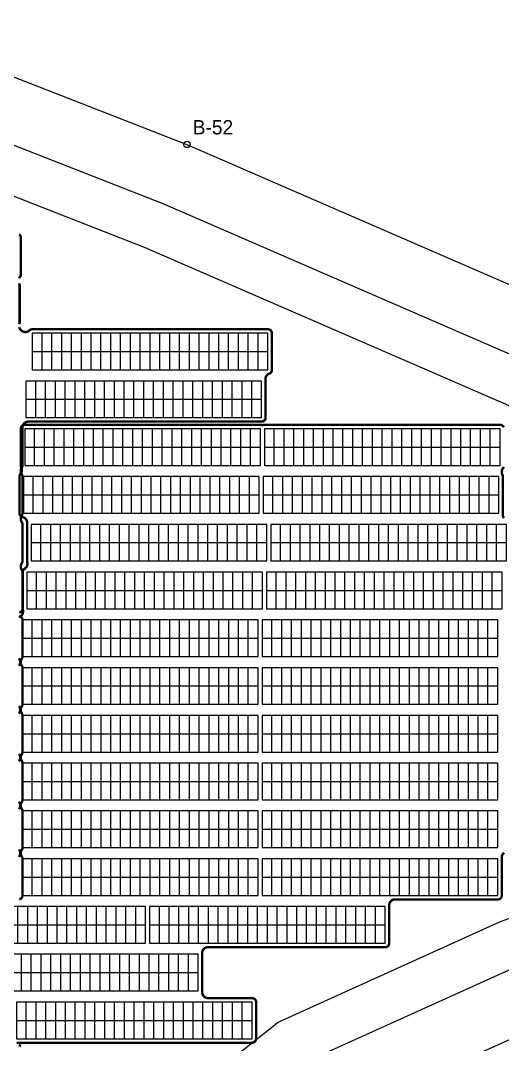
# Model space of a CAD drawing. Header units: metres. Extents: x 506600 to 507847, y 1937327 to 1938046.
# Drawn here: x 507039.7 to 507100.2, y 1937776.1 to 1937904.7 of the extents above; entities that cross this region are included whole.
import ezdxf
from ezdxf.enums import TextEntityAlignment as Align

# ---------------------------------------------------------------- set-up
doc = ezdxf.new("R2010")
doc.units = ezdxf.units.M
for name, color, linetype in [('BOUNDARY', 7, 'Continuous'), ('BOUNDARY_POINTS', 7, 'Continuous'), ('GROUP_BOUNDARY', 1, 'Continuous'), ('MODULES', 5, 'Continuous'), ('PV_TABLES', 3, 'Continuous'), ('SERVICE_ROAD', 1, 'Continuous')]:
    doc.layers.add(name, color=color, linetype=linetype)

# ---------------------------------------------------------------- blocks, each defined once
blk = doc.blocks.new('PV_TABLE_2x24')
at = {"layer": 'MODULES'}
for p, q in [((1.23333, 0), (1.23333, 4.6)), ((2.46666, 0), (2.46666, 4.6)), ((3.69999, 0), (3.69999, 4.6)), ((4.93332, 0), (4.93332, 4.6)), ((6.16665, 0), (6.16665, 4.6)), ((7.39998, 0), (7.39998, 4.6)), ((8.63331, 0), (8.63331, 4.6)), ((9.86664, 0), (9.86664, 4.6)), ((11.09997, 0), (11.09997, 4.6)), ((12.3333, 0), (12.3333, 4.6)), ((13.56663, 0), (13.56663, 4.6)), ((14.79996, 0), (14.79996, 4.6)), ((16.03329, 0), (16.03329, 4.6)), ((17.26662, 0), (17.26662, 4.6)), ((18.49995, 0), (18.49995, 4.6)), ((19.73328, 0), (19.73328, 4.6)), ((20.96661, 0), (20.96661, 4.6)), ((22.19994, 0), (22.19994, 4.6)), ((23.43327, 0), (23.43327, 4.6)), ((24.6666, 0), (24.6666, 4.6)), ((25.89993, 0), (25.89993, 4.6)), ((27.13326, 0), (27.13326, 4.6)), ((28.36659, 0), (28.36659, 4.6)), ((0, 2.3), (29.59992, 2.3))]:
    blk.add_line(p, q, dxfattribs=at)
blk.add_lwpolyline([(0, 0), (29.59992, 0), (29.59992, 4.6), (0, 4.6)], close=True, dxfattribs=at)

msp = doc.modelspace()

# ---------------------------------------------------------------- linework, layer by layer
at = {"layer": 'BOUNDARY'}
for points in [[(506795.72, 1937983.08), (506959.58, 1937926.67), (507010.46, 1937908.72), (507060.57, 1937889.13), (507136.15, 1937856.32)], [(507105.21, 1937778.56), (507079.37, 1937766.87), (507074.82, 1937763.26), (507072.87, 1937760.35), (507071.19, 1937754.45), (507071.11, 1937748.81), (507073.01, 1937742.89), (507075.59, 1937737.19), (507085.91, 1937709.3), (507094.86, 1937690.16), (507072.47, 1937672.88), (507026.83, 1937715.86), (506990.82, 1937747.57), (506957.38, 1937777.25), (506950.66, 1937783.84), (506892.29, 1937821.39), (506786.69, 1937883.24)]]:
    msp.add_lwpolyline(points, dxfattribs=at)
at = {"layer": 'BOUNDARY_POINTS'}
msp.add_circle((507060.57, 1937889.13), 0.4, dxfattribs=at)
at = {"layer": 'GROUP_BOUNDARY', "color": 242, "lineweight": 211, "true_color": 0xdc143c, "const_width": 0.3}
for points in [[(507039.49, 1937877.83), (507039.53, 1937877.81), (507039.57, 1937877.77), (507039.6, 1937877.74), (507039.63, 1937877.7), (507039.66, 1937877.65), (507039.68, 1937877.61), (507039.69, 1937877.56), (507039.71, 1937877.52), (507039.71, 1937877.47), (507039.72, 1937877.4), (507039.72, 1937872.84), (507039.71, 1937872.77), (507039.71, 1937872.72), (507039.69, 1937872.67), (507039.68, 1937872.63), (507039.66, 1937872.58), (507039.63, 1937872.54), (507039.6, 1937872.49), (507039.56, 1937872.45), (507039.52, 1937872.39), (507039.49, 1937872.33)], [(507039.49, 1937871.69), (507039.52, 1937871.61), (507039.54, 1937871.56), (507039.55, 1937871.52), (507039.56, 1937871.47), (507039.56, 1937871.4), (507039.56, 1937866.84), (507039.56, 1937866.77), (507039.55, 1937866.72), (507039.54, 1937866.67), (507039.52, 1937866.62), (507039.5, 1937866.55)], [(507039.5, 1937866.18), (507039.52, 1937866.11), (507039.55, 1937866.05), (507039.58, 1937865.98), (507039.62, 1937865.92), (507039.67, 1937865.86), (507039.72, 1937865.81), (507039.77, 1937865.77), (507039.83, 1937865.72), (507039.89, 1937865.68), (507039.96, 1937865.64), (507040.02, 1937865.62), (507040.09, 1937865.59), (507040.17, 1937865.58), (507040.24, 1937865.57), (507040.31, 1937865.57), (507040.39, 1937865.58), (507040.46, 1937865.59), (507040.53, 1937865.62), (507040.6, 1937865.64), (507040.66, 1937865.68), (507040.72, 1937865.72), (507040.78, 1937865.77), (507040.82, 1937865.81), (507040.86, 1937865.83), (507040.91, 1937865.86), (507040.95, 1937865.88), (507041, 1937865.9), (507041.04, 1937865.91), (507041.09, 1937865.92), (507041.16, 1937865.92), (507070.72, 1937865.92), (507070.79, 1937865.92), (507070.84, 1937865.91), (507070.89, 1937865.9), (507070.93, 1937865.88), (507070.98, 1937865.86), (507071.02, 1937865.83), (507071.06, 1937865.81), (507071.09, 1937865.77), (507071.13, 1937865.74), (507071.16, 1937865.7), (507071.18, 1937865.65), (507071.2, 1937865.61), (507071.22, 1937865.56), (507071.23, 1937865.52), (507071.24, 1937865.47), (507071.24, 1937865.4), (507071.24, 1937860.84), (507071.24, 1937860.77), (507071.23, 1937860.72), (507071.22, 1937860.67), (507071.2, 1937860.63), (507071.18, 1937860.58), (507071.16, 1937860.54), (507071.13, 1937860.5), (507071.09, 1937860.47), (507071.06, 1937860.43), (507071.02, 1937860.4), (507070.98, 1937860.38), (507070.93, 1937860.36), (507070.93, 1937860.36), (507070.86, 1937860.33), (507070.79, 1937860.29), (507070.73, 1937860.25), (507070.68, 1937860.21), (507070.62, 1937860.15), (507070.58, 1937860.1), (507070.54, 1937860.04), (507070.5, 1937859.97), (507070.47, 1937859.9), (507070.45, 1937859.83), (507070.44, 1937859.76), (507070.43, 1937859.69), (507070.43, 1937859.61), (507070.44, 1937859.54), (507070.45, 1937859.47), (507070.45, 1937859.4), (507070.45, 1937854.84), (507070.45, 1937854.77), (507070.44, 1937854.72), (507070.43, 1937854.67), (507070.41, 1937854.63), (507070.39, 1937854.58), (507070.37, 1937854.54), (507070.34, 1937854.5), (507070.3, 1937854.47), (507070.27, 1937854.43), (507070.23, 1937854.4), (507070.19, 1937854.38), (507070.14, 1937854.36), (507070.1, 1937854.34), (507070.05, 1937854.33), (507070, 1937854.32), (507069.93, 1937854.32), (507040.65, 1937854.32), (507040.58, 1937854.32), (507040.5, 1937854.3), (507040.43, 1937854.29), (507040.36, 1937854.26), (507040.29, 1937854.23), (507040.22, 1937854.19), (507040.16, 1937854.14), (507040.11, 1937854.09), (507040.06, 1937854.03), (507040.02, 1937853.97), (507039.98, 1937853.9), (507039.95, 1937853.83), (507039.93, 1937853.76), (507039.91, 1937853.69), (507039.9, 1937853.61), (507039.9, 1937853.53), (507039.91, 1937853.48), (507039.91, 1937853.4), (507039.91, 1937848.84), (507039.91, 1937848.77), (507039.9, 1937848.72), (507039.89, 1937848.67), (507039.87, 1937848.63), (507039.85, 1937848.58), (507039.81, 1937848.52), (507039.8, 1937848.5), (507039.77, 1937848.44), (507039.74, 1937848.37), (507039.72, 1937848.3), (507039.71, 1937848.23), (507039.7, 1937848.15), (507039.7, 1937848.08), (507039.71, 1937848.01), (507039.72, 1937847.93), (507039.74, 1937847.86), (507039.77, 1937847.8), (507039.81, 1937847.73), (507039.85, 1937847.65), (507039.87, 1937847.61), (507039.89, 1937847.56), (507039.9, 1937847.52), (507039.91, 1937847.47), (507039.91, 1937847.4), (507039.91, 1937842.84), (507039.91, 1937842.77), (507039.9, 1937842.72), (507039.89, 1937842.67), (507039.87, 1937842.63), (507039.85, 1937842.58), (507039.81, 1937842.52), (507039.8, 1937842.5), (507039.77, 1937842.44), (507039.74, 1937842.37), (507039.72, 1937842.3), (507039.71, 1937842.23), (507039.7, 1937842.15), (507039.7, 1937842.08), (507039.71, 1937842.01), (507039.72, 1937841.93), (507039.74, 1937841.86), (507039.77, 1937841.8), (507039.81, 1937841.73), (507039.85, 1937841.65), (507039.87, 1937841.61), (507039.89, 1937841.56), (507039.9, 1937841.52), (507039.91, 1937841.47), (507039.91, 1937841.4), (507039.91, 1937836.84), (507039.91, 1937836.77), (507039.9, 1937836.72), (507039.89, 1937836.67), (507039.87, 1937836.63), (507039.85, 1937836.58), (507039.81, 1937836.52), (507039.8, 1937836.5), (507039.77, 1937836.44), (507039.74, 1937836.37), (507039.72, 1937836.3), (507039.71, 1937836.23), (507039.7, 1937836.15), (507039.7, 1937836.08), (507039.71, 1937836.01), (507039.72, 1937835.93), (507039.74, 1937835.86), (507039.77, 1937835.8), (507039.81, 1937835.73), (507039.85, 1937835.65), (507039.87, 1937835.61), (507039.89, 1937835.56), (507039.9, 1937835.52), (507039.91, 1937835.47), (507039.91, 1937835.4), (507039.91, 1937830.84), (507039.91, 1937830.77), (507039.9, 1937830.72), (507039.89, 1937830.67), (507039.87, 1937830.63), (507039.85, 1937830.58), (507039.83, 1937830.54), (507039.8, 1937830.5), (507039.77, 1937830.47), (507039.73, 1937830.43), (507039.69, 1937830.4), (507039.65, 1937830.38), (507039.6, 1937830.36), (507039.56, 1937830.34), (507039.51, 1937830.33)], [(507039.5, 1937829.7), (507039.53, 1937829.74), (507039.56, 1937829.77), (507039.6, 1937829.81), (507039.64, 1937829.84), (507039.69, 1937829.87), (507039.75, 1937829.92), (507039.8, 1937829.97), (507039.85, 1937830.03), (507039.89, 1937830.09), (507039.92, 1937830.16), (507039.95, 1937830.22), (507039.97, 1937830.29), (507039.99, 1937830.37), (507040, 1937830.44), (507040, 1937830.51), (507039.99, 1937830.59), (507039.97, 1937830.66), (507039.96, 1937830.72), (507039.95, 1937830.77), (507039.95, 1937830.84), (507039.95, 1937835.4), (507039.95, 1937835.47), (507039.96, 1937835.52), (507039.97, 1937835.56), (507039.99, 1937835.61), (507040.01, 1937835.65), (507040.03, 1937835.7), (507040.06, 1937835.74), (507040.09, 1937835.77), (507040.13, 1937835.81), (507040.17, 1937835.83), (507040.17, 1937835.83), (507040.23, 1937835.88), (507040.29, 1937835.92), (507040.34, 1937835.97), (507040.39, 1937836.03), (507040.43, 1937836.09), (507040.46, 1937836.16), (507040.49, 1937836.23), (507040.51, 1937836.3), (507040.53, 1937836.37), (507040.53, 1937836.44), (507040.53, 1937836.51), (507040.53, 1937836.59), (507040.51, 1937836.66), (507040.5, 1937836.72), (507040.49, 1937836.77), (507040.49, 1937836.84), (507040.49, 1937841.4), (507040.49, 1937841.47), (507040.49, 1937841.49), (507040.5, 1937841.57), (507040.5, 1937841.64), (507040.49, 1937841.72), (507040.48, 1937841.79), (507040.46, 1937841.86), (507040.43, 1937841.93), (507040.4, 1937841.99), (507040.35, 1937842.05), (507040.31, 1937842.11), (507040.26, 1937842.16), (507040.2, 1937842.21), (507040.14, 1937842.25), (507040.07, 1937842.28), (507040, 1937842.31), (507039.93, 1937842.33), (507039.9, 1937842.34), (507039.85, 1937842.36), (507039.81, 1937842.38), (507039.76, 1937842.4), (507039.73, 1937842.43), (507039.69, 1937842.47), (507039.66, 1937842.5), (507039.63, 1937842.54), (507039.6, 1937842.58), (507039.58, 1937842.63), (507039.56, 1937842.67), (507039.55, 1937842.72), (507039.55, 1937842.77), (507039.54, 1937842.84), (507039.54, 1937847.4), (507039.55, 1937847.47), (507039.55, 1937847.52), (507039.56, 1937847.56), (507039.58, 1937847.61), (507039.6, 1937847.65), (507039.63, 1937847.7), (507039.66, 1937847.74), (507039.7, 1937847.79), (507039.74, 1937847.85), (507039.77, 1937847.91), (507039.8, 1937847.98), (507039.82, 1937848.05), (507039.84, 1937848.12), (507039.84, 1937848.2), (507039.84, 1937848.27), (507039.84, 1937848.34), (507039.82, 1937848.41), (507039.8, 1937848.48), (507039.77, 1937848.55), (507039.74, 1937848.63), (507039.72, 1937848.67), (507039.71, 1937848.72), (507039.7, 1937848.77), (507039.7, 1937848.84), (507039.7, 1937853.4), (507039.7, 1937853.47), (507039.71, 1937853.52), (507039.72, 1937853.56), (507039.74, 1937853.61), (507039.76, 1937853.65), (507039.78, 1937853.7), (507039.81, 1937853.74), (507039.84, 1937853.77), (507039.88, 1937853.81), (507039.92, 1937853.83), (507039.96, 1937853.86), (507040.01, 1937853.88), (507040.05, 1937853.9), (507040.1, 1937853.91), (507040.15, 1937853.92), (507040.22, 1937853.92), (507069.78, 1937853.92), (507069.85, 1937853.92), (507069.93, 1937853.9), (507069.94, 1937853.9), (507070.01, 1937853.89), (507070.09, 1937853.89), (507070.16, 1937853.9), (507070.25, 1937853.92), (507070.32, 1937853.92), (507099.88, 1937853.92), (507099.95, 1937853.92), (507099.99, 1937853.91), (507100.04, 1937853.9), (507100.09, 1937853.88), (507100.13, 1937853.86), (507100.17, 1937853.83), (507100.21, 1937853.81), (507100.25, 1937853.77), (507100.28, 1937853.74), (507100.31, 1937853.7), (507100.34, 1937853.65), (507100.36, 1937853.61)], [(507100.36, 1937848.63), (507100.34, 1937848.58), (507100.31, 1937848.54), (507100.28, 1937848.49), (507100.24, 1937848.45), (507100.2, 1937848.39), (507100.17, 1937848.33), (507100.14, 1937848.26), (507100.12, 1937848.19), (507100.1, 1937848.12), (507100.1, 1937848.04), (507100.1, 1937847.97), (507100.1, 1937847.9), (507100.12, 1937847.82), (507100.14, 1937847.75), (507100.17, 1937847.69), (507100.2, 1937847.61), (507100.22, 1937847.56), (507100.23, 1937847.52), (507100.24, 1937847.47), (507100.24, 1937847.4), (507100.24, 1937842.84), (507100.24, 1937842.77), (507100.24, 1937842.76), (507100.23, 1937842.69), (507100.23, 1937842.61), (507100.24, 1937842.54), (507100.25, 1937842.47), (507100.27, 1937842.4), (507100.3, 1937842.33), (507100.34, 1937842.27), (507100.38, 1937842.2)], [(507039.47, 1937823.65), (507039.51, 1937823.72), (507039.52, 1937823.73), (507039.56, 1937823.8), (507039.58, 1937823.87), (507039.6, 1937823.94), (507039.62, 1937824.01), (507039.63, 1937824.08), (507039.63, 1937824.16), (507039.62, 1937824.23), (507039.6, 1937824.3), (507039.58, 1937824.38), (507039.55, 1937824.44), (507039.52, 1937824.51), (507039.47, 1937824.59)], [(507039.47, 1937817.65), (507039.51, 1937817.72), (507039.52, 1937817.73), (507039.56, 1937817.8), (507039.58, 1937817.87), (507039.6, 1937817.94), (507039.62, 1937818.01), (507039.63, 1937818.08), (507039.63, 1937818.16), (507039.62, 1937818.23), (507039.6, 1937818.3), (507039.58, 1937818.38), (507039.55, 1937818.44), (507039.52, 1937818.51), (507039.47, 1937818.59)], [(507039.47, 1937811.65), (507039.51, 1937811.72), (507039.52, 1937811.73), (507039.56, 1937811.8), (507039.58, 1937811.87), (507039.6, 1937811.94), (507039.62, 1937812.01), (507039.63, 1937812.08), (507039.63, 1937812.16), (507039.62, 1937812.23), (507039.6, 1937812.3), (507039.58, 1937812.38), (507039.55, 1937812.44), (507039.52, 1937812.51), (507039.47, 1937812.59)], [(507039.47, 1937805.65), (507039.51, 1937805.72), (507039.52, 1937805.73), (507039.56, 1937805.8), (507039.58, 1937805.87), (507039.6, 1937805.94), (507039.62, 1937806.01), (507039.63, 1937806.08), (507039.63, 1937806.16), (507039.62, 1937806.23), (507039.6, 1937806.3), (507039.58, 1937806.38), (507039.55, 1937806.44), (507039.52, 1937806.51), (507039.47, 1937806.59)], [(507100.4, 1937800.18), (507100.35, 1937800.13), (507100.3, 1937800.08), (507100.25, 1937800.02), (507100.21, 1937799.96), (507100.17, 1937799.89), (507100.15, 1937799.83), (507100.12, 1937799.76), (507100.11, 1937799.68), (507100.1, 1937799.61), (507100.1, 1937799.54), (507100.11, 1937799.47), (507100.11, 1937799.4), (507100.11, 1937794.84), (507100.11, 1937794.77), (507100.1, 1937794.72), (507100.09, 1937794.67), (507100.07, 1937794.63), (507100.05, 1937794.58), (507100.03, 1937794.54), (507100, 1937794.5), (507099.96, 1937794.47), (507099.93, 1937794.43), (507099.89, 1937794.4), (507099.85, 1937794.38), (507099.8, 1937794.36), (507099.76, 1937794.34), (507099.71, 1937794.33), (507099.66, 1937794.32), (507099.59, 1937794.32), (507086.71, 1937794.32), (507086.64, 1937794.32), (507086.56, 1937794.3), (507086.49, 1937794.29), (507086.42, 1937794.26), (507086.35, 1937794.23), (507086.28, 1937794.19), (507086.22, 1937794.14), (507086.17, 1937794.09), (507086.12, 1937794.03), (507086.08, 1937793.97), (507086.04, 1937793.9), (507086.01, 1937793.83), (507085.99, 1937793.76), (507085.97, 1937793.69), (507085.96, 1937793.61), (507085.96, 1937793.53), (507085.97, 1937793.48), (507085.97, 1937793.4), (507085.97, 1937788.84), (507085.97, 1937788.77), (507085.96, 1937788.72), (507085.95, 1937788.67), (507085.93, 1937788.63), (507085.91, 1937788.58), (507085.89, 1937788.54), (507085.86, 1937788.5), (507085.82, 1937788.47), (507085.79, 1937788.43), (507085.75, 1937788.4), (507085.71, 1937788.38), (507085.66, 1937788.36), (507085.62, 1937788.34), (507085.57, 1937788.33), (507085.52, 1937788.32), (507085.45, 1937788.32), (507063.23, 1937788.32), (507063.15, 1937788.32), (507063.08, 1937788.3), (507063, 1937788.29), (507062.93, 1937788.26), (507062.87, 1937788.23), (507062.8, 1937788.19), (507062.74, 1937788.14), (507062.69, 1937788.09), (507062.64, 1937788.03), (507062.59, 1937787.97), (507062.56, 1937787.9), (507062.53, 1937787.83), (507062.5, 1937787.76), (507062.49, 1937787.69), (507062.48, 1937787.61), (507062.48, 1937787.53), (507062.48, 1937787.48), (507062.49, 1937787.4), (507062.49, 1937782.84), (507062.48, 1937782.76), (507062.48, 1937782.7), (507062.48, 1937782.63), (507062.49, 1937782.55), (507062.5, 1937782.48), (507062.53, 1937782.41), (507062.56, 1937782.34), (507062.59, 1937782.27), (507062.64, 1937782.21), (507062.69, 1937782.15), (507062.74, 1937782.1), (507062.8, 1937782.05), (507062.87, 1937782.01), (507062.93, 1937781.98), (507063, 1937781.95), (507063.08, 1937781.93), (507063.15, 1937781.92), (507063.23, 1937781.92), (507068.73, 1937781.92), (507068.8, 1937781.92), (507068.85, 1937781.91), (507068.89, 1937781.9), (507068.94, 1937781.88), (507068.98, 1937781.86), (507069.03, 1937781.83), (507069.07, 1937781.81), (507069.1, 1937781.77), (507069.13, 1937781.74), (507069.16, 1937781.7), (507069.19, 1937781.65), (507069.21, 1937781.61), (507069.23, 1937781.56), (507069.24, 1937781.52), (507069.25, 1937781.47), (507069.25, 1937781.4), (507069.25, 1937776.84), (507069.25, 1937776.77), (507069.24, 1937776.72), (507069.23, 1937776.67), (507069.21, 1937776.63), (507069.19, 1937776.58), (507069.16, 1937776.54), (507069.13, 1937776.5), (507069.1, 1937776.47), (507069.07, 1937776.43), (507069.03, 1937776.4), (507068.98, 1937776.38), (507068.94, 1937776.36), (507068.89, 1937776.34), (507068.85, 1937776.33), (507068.8, 1937776.32), (507068.73, 1937776.32), (507039.17, 1937776.32)], [(507039.47, 1937799.65), (507039.51, 1937799.72), (507039.52, 1937799.73), (507039.56, 1937799.8), (507039.58, 1937799.87), (507039.6, 1937799.94), (507039.62, 1937800.01), (507039.63, 1937800.08), (507039.63, 1937800.16), (507039.62, 1937800.23), (507039.6, 1937800.3), (507039.58, 1937800.38), (507039.55, 1937800.44), (507039.52, 1937800.51), (507039.47, 1937800.59)]]:
    msp.add_lwpolyline(points, dxfattribs=at)
at = {"layer": 'GROUP_BOUNDARY', "color": 150, "lineweight": 211, "true_color": 0x006ef0, "const_width": 0.3}
for points in [[(507039.51, 1937829.91), (507039.56, 1937829.9), (507039.6, 1937829.88), (507039.65, 1937829.86), (507039.69, 1937829.83), (507039.73, 1937829.81), (507039.77, 1937829.77), (507039.8, 1937829.74), (507039.83, 1937829.7), (507039.85, 1937829.65), (507039.87, 1937829.61), (507039.89, 1937829.56), (507039.9, 1937829.52), (507039.91, 1937829.47), (507039.91, 1937829.4), (507039.91, 1937824.84), (507039.91, 1937824.77), (507039.9, 1937824.72), (507039.89, 1937824.67), (507039.87, 1937824.63), (507039.85, 1937824.58), (507039.81, 1937824.52), (507039.8, 1937824.5), (507039.77, 1937824.44), (507039.74, 1937824.37), (507039.72, 1937824.3), (507039.71, 1937824.23), (507039.7, 1937824.15), (507039.7, 1937824.08), (507039.71, 1937824.01), (507039.72, 1937823.93), (507039.74, 1937823.86), (507039.77, 1937823.8), (507039.81, 1937823.73), (507039.85, 1937823.65), (507039.87, 1937823.61), (507039.89, 1937823.56), (507039.9, 1937823.52), (507039.91, 1937823.47), (507039.91, 1937823.4), (507039.91, 1937818.84), (507039.91, 1937818.77), (507039.9, 1937818.72), (507039.89, 1937818.67), (507039.87, 1937818.63), (507039.85, 1937818.58), (507039.81, 1937818.52), (507039.8, 1937818.5), (507039.77, 1937818.44), (507039.74, 1937818.37), (507039.72, 1937818.3), (507039.71, 1937818.23), (507039.7, 1937818.15), (507039.7, 1937818.08), (507039.71, 1937818.01), (507039.72, 1937817.93), (507039.74, 1937817.86), (507039.77, 1937817.8), (507039.81, 1937817.73), (507039.85, 1937817.65), (507039.87, 1937817.61), (507039.89, 1937817.56), (507039.9, 1937817.52), (507039.91, 1937817.47), (507039.91, 1937817.4), (507039.91, 1937812.84), (507039.91, 1937812.77), (507039.9, 1937812.72), (507039.89, 1937812.67), (507039.87, 1937812.63), (507039.85, 1937812.58), (507039.81, 1937812.52), (507039.8, 1937812.5), (507039.77, 1937812.44), (507039.74, 1937812.37), (507039.72, 1937812.3), (507039.71, 1937812.23), (507039.7, 1937812.15), (507039.7, 1937812.08), (507039.71, 1937812.01), (507039.72, 1937811.93), (507039.74, 1937811.86), (507039.77, 1937811.8), (507039.81, 1937811.73), (507039.85, 1937811.65), (507039.87, 1937811.61), (507039.89, 1937811.56), (507039.9, 1937811.52), (507039.91, 1937811.47), (507039.91, 1937811.4), (507039.91, 1937806.84), (507039.91, 1937806.77), (507039.9, 1937806.72), (507039.89, 1937806.67), (507039.87, 1937806.63), (507039.85, 1937806.58), (507039.81, 1937806.52), (507039.8, 1937806.5), (507039.77, 1937806.44), (507039.74, 1937806.37), (507039.72, 1937806.3), (507039.71, 1937806.23), (507039.7, 1937806.15), (507039.7, 1937806.08), (507039.71, 1937806.01), (507039.72, 1937805.93), (507039.74, 1937805.86), (507039.77, 1937805.8), (507039.81, 1937805.73), (507039.85, 1937805.65), (507039.87, 1937805.61), (507039.89, 1937805.56), (507039.9, 1937805.52), (507039.91, 1937805.47), (507039.91, 1937805.4), (507039.91, 1937800.84), (507039.91, 1937800.77), (507039.9, 1937800.72), (507039.89, 1937800.67), (507039.87, 1937800.63), (507039.85, 1937800.58), (507039.81, 1937800.52), (507039.8, 1937800.5), (507039.77, 1937800.44), (507039.74, 1937800.37), (507039.72, 1937800.3), (507039.71, 1937800.23), (507039.7, 1937800.15), (507039.7, 1937800.08), (507039.71, 1937800.01), (507039.72, 1937799.93), (507039.74, 1937799.86), (507039.77, 1937799.8), (507039.81, 1937799.73), (507039.85, 1937799.65), (507039.87, 1937799.61), (507039.89, 1937799.56), (507039.9, 1937799.52), (507039.91, 1937799.47), (507039.91, 1937799.4), (507039.91, 1937794.84), (507039.91, 1937794.77), (507039.9, 1937794.72), (507039.89, 1937794.67), (507039.87, 1937794.63), (507039.85, 1937794.58), (507039.83, 1937794.54), (507039.8, 1937794.5), (507039.77, 1937794.47), (507039.73, 1937794.43), (507039.69, 1937794.4), (507039.65, 1937794.38), (507039.6, 1937794.36), (507039.56, 1937794.34), (507039.51, 1937794.33)], [(507039.46, 1937776.05), (507039.53, 1937776.01), (507039.59, 1937775.98), (507039.66, 1937775.95), (507039.74, 1937775.93)]]:
    msp.add_lwpolyline(points, dxfattribs=at)
at = {"layer": 'SERVICE_ROAD'}
for points in [[(506792.98, 1937975.56), (506956.95, 1937919.12), (507007.67, 1937901.22), (507057.52, 1937881.73), (507132.89, 1937849.01)], [(507130.45, 1937843.53), (507055.23, 1937876.19), (507005.58, 1937895.6), (506954.98, 1937913.45), (506790.93, 1937969.93)], [(506792.92, 1937895.81), (506899.62, 1937833.32), (506959.44, 1937794.83), (506966.93, 1937787.49), (507000.09, 1937758.06), (507036.25, 1937726.21), (507073.37, 1937691.26), (507077.43, 1937694.39), (507072.98, 1937703.89), (507062.63, 1937731.87), (507059.92, 1937737.86), (507057.08, 1937746.71), (507057.22, 1937756.49), (507060.01, 1937766.31), (507064.42, 1937772.87), (507072.02, 1937778.91), (507099.94, 1937791.54), (507108.15, 1937794.51)], [(507102.2, 1937785.98), (507075.17, 1937773.75), (507068.88, 1937768.75), (507065.52, 1937763.76), (507063.21, 1937755.61), (507063.1, 1937747.61), (507065.53, 1937740.02), (507068.18, 1937734.15), (507078.52, 1937706.21), (507084.9, 1937692.57), (507072.99, 1937683.38), (507032.21, 1937721.77), (506996.11, 1937753.56), (506962.84, 1937783.1), (506955.67, 1937790.12), (506896.48, 1937828.21), (506790.25, 1937890.42)]]:
    msp.add_lwpolyline(points, dxfattribs=at)

# ---------------------------------------------------------------- block references
at = {"layer": 'PV_TABLES'}
for p in [(507041.14, 1937860.82), (507040.35, 1937854.82), (507040.2, 1937848.82), (507070.3, 1937848.82), (507040.04, 1937842.82), (507070.14, 1937842.82), (507040.99, 1937836.82), (507071.09, 1937836.82), (507040.45, 1937830.82), (507070.55, 1937830.82), (507039.91, 1937824.82), (507070.01, 1937824.82), (507039.91, 1937818.82), (507070.01, 1937818.82), (507039.91, 1937812.82), (507070.01, 1937812.82), (507039.91, 1937806.82), (507070.01, 1937806.82), (507039.91, 1937800.82), (507070.01, 1937800.82), (507039.91, 1937794.82), (507070.01, 1937794.82), (507025.77, 1937788.82), (507055.87, 1937788.82), (507032.39, 1937782.82), (507039.15, 1937776.82)]:
    msp.add_blockref('PV_TABLE_2x24', p, dxfattribs=at)

# ---------------------------------------------------------------- texts
at = {"layer": 'BOUNDARY_POINTS'}
msp.add_text('B-52', height=1.8, dxfattribs=at).set_placement((507061.29, 1937889.85), align=Align.BOTTOM_LEFT)

doc.saveas('drawing.dxf')
